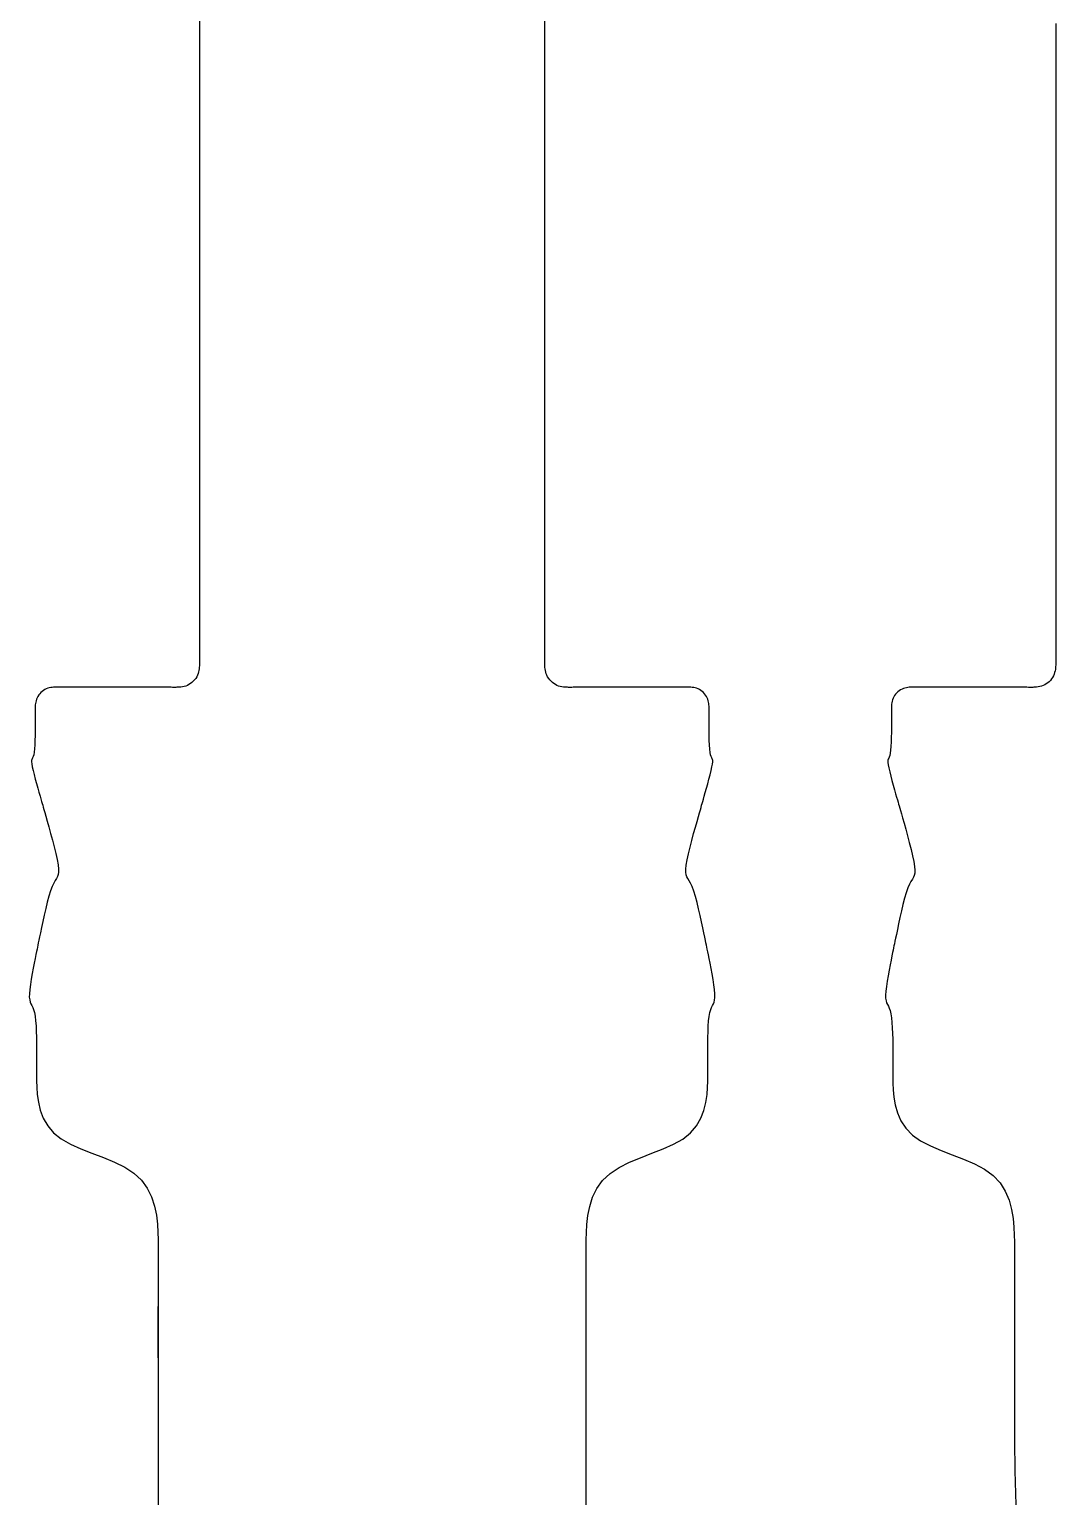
# Model space of a CAD drawing. Extents: x -56 to 56, y -65 to 65.
# Drawn here: x -30.48 to -15.26, y 21.66 to 43.42 of the extents above; entities that cross this region are included whole.
import ezdxf

# ---------------------------------------------------------------- set-up
doc = ezdxf.new("R2010")
doc.units = 0
doc.layers.add('LAYER 1', color=7, linetype='CONTINUOUS')

msp = doc.modelspace()

# ---------------------------------------------------------------- linework, layer by layer
at = {"layer": 'LAYER 1'}
for p, q in [((-27.962, 43.573), (-27.962, 43.373)), ((-22.838, 43.364), (-22.838, 43.567)), ((-27.962, 43.373), (-27.962, 43.077)), ((-22.838, 43.064), (-22.838, 43.364)), ((-15.262, 43.511), (-15.262, 43.278)), ((-15.262, 43.278), (-15.262, 42.943)), ((-27.962, 43.077), (-27.962, 42.666)), ((-22.838, 42.649), (-22.838, 43.064)), ((-15.262, 42.943), (-15.262, 42.485)), ((-27.962, 42.666), (-27.962, 42.121)), ((-22.838, 42.098), (-22.838, 42.649)), ((-15.262, 42.485), (-15.262, 41.888)), ((-27.962, 42.121), (-27.962, 41.434)), ((-22.838, 41.408), (-22.838, 42.098)), ((-15.262, 41.888), (-15.262, 41.157)), ((-27.962, 41.434), (-27.962, 40.637)), ((-22.838, 40.607), (-22.838, 41.408)), ((-15.262, 41.157), (-15.262, 40.329)), ((-27.962, 40.637), (-27.962, 39.767)), ((-22.838, 39.735), (-22.838, 40.607)), ((-15.262, 40.329), (-15.262, 39.442)), ((-27.962, 39.767), (-27.962, 38.861)), ((-22.838, 38.829), (-22.838, 39.735)), ((-15.262, 39.442), (-15.262, 38.533)), ((-27.962, 38.861), (-27.962, 37.958)), ((-22.838, 37.926), (-22.838, 38.829)), ((-15.262, 38.533), (-15.262, 37.64)), ((-27.962, 37.958), (-27.962, 37.094)), ((-22.838, 37.065), (-22.838, 37.926)), ((-15.262, 37.64), (-15.262, 36.8)), ((-27.962, 37.094), (-27.962, 36.309)), ((-22.838, 36.283), (-22.838, 37.065)), ((-15.262, 36.8), (-15.262, 36.052)), ((-27.962, 36.309), (-27.962, 35.64)), ((-22.838, 35.618), (-22.838, 36.283)), ((-15.262, 36.052), (-15.262, 35.433)), ((-27.962, 35.64), (-27.962, 35.113)), ((-22.838, 35.096), (-22.838, 35.618)), ((-15.262, 35.433), (-15.262, 34.956)), ((-27.962, 35.113), (-27.962, 34.717)), ((-22.838, 34.705), (-22.838, 35.096)), ((-15.262, 34.956), (-15.262, 34.603)), ((-27.962, 34.717), (-27.962, 34.434)), ((-22.838, 34.426), (-22.838, 34.705)), ((-27.962, 34.434), (-27.962, 34.245)), ((-22.838, 34.24), (-22.838, 34.426)), ((-15.262, 34.603), (-15.262, 34.356)), ((-27.962, 34.245), (-27.962, 34.131)), ((-22.838, 34.128), (-22.838, 34.24)), ((-15.262, 34.356), (-15.262, 34.196)), ((-15.262, 34.196), (-15.262, 34.105)), ((-27.964, 33.961), (-27.966, 33.939)), ((-27.963, 33.981), (-27.964, 33.961)), ((-27.962, 33.998), (-27.963, 33.981)), ((-27.962, 34.131), (-27.962, 34.073)), ((-27.962, 34.073), (-27.962, 34.052)), ((-27.962, 34.052), (-27.962, 34.049)), ((-27.962, 34.049), (-27.962, 34.049)), ((-27.962, 34.049), (-27.962, 34.048)), ((-27.962, 34.048), (-27.962, 34.047)), ((-27.962, 34.047), (-27.962, 34.044)), ((-27.962, 34.044), (-27.962, 34.04)), ((-27.962, 34.04), (-27.962, 34.034)), ((-27.962, 34.034), (-27.962, 34.025)), ((-27.962, 34.025), (-27.962, 34.013)), ((-27.962, 34.013), (-27.962, 33.998)), ((-22.838, 34.072), (-22.838, 34.128)), ((-22.838, 34.051), (-22.838, 34.072)), ((-22.838, 34.049), (-22.838, 34.051)), ((-22.838, 34.048), (-22.838, 34.049)), ((-22.838, 34.049), (-22.838, 34.049)), ((-22.838, 34.047), (-22.838, 34.048)), ((-22.838, 34.044), (-22.838, 34.047)), ((-22.838, 34.04), (-22.838, 34.044)), ((-22.838, 34.034), (-22.838, 34.04)), ((-22.838, 34.025), (-22.838, 34.034)), ((-22.838, 34.013), (-22.838, 34.025)), ((-22.838, 33.998), (-22.838, 34.013)), ((-22.838, 33.98), (-22.838, 33.998)), ((-22.837, 33.96), (-22.838, 33.98)), ((-22.834, 33.938), (-22.837, 33.96)), ((-15.263, 33.974), (-15.264, 33.953)), ((-15.262, 33.992), (-15.263, 33.974)), ((-15.262, 34.105), (-15.262, 34.062)), ((-15.262, 34.062), (-15.262, 34.05)), ((-15.262, 34.05), (-15.262, 34.049)), ((-15.262, 34.049), (-15.262, 34.049)), ((-15.262, 34.049), (-15.262, 34.048)), ((-15.262, 34.048), (-15.262, 34.046)), ((-15.262, 34.046), (-15.262, 34.043)), ((-15.262, 34.043), (-15.262, 34.038)), ((-15.262, 34.038), (-15.262, 34.031)), ((-15.262, 34.031), (-15.262, 34.021)), ((-15.262, 34.021), (-15.262, 34.008)), ((-15.262, 34.008), (-15.262, 33.992)), ((-28.053, 33.755), (-28.073, 33.737)), ((-28.034, 33.775), (-28.053, 33.755)), ((-28.017, 33.797), (-28.034, 33.775)), ((-28.003, 33.82), (-28.017, 33.797)), ((-27.991, 33.843), (-28.003, 33.82)), ((-27.982, 33.868), (-27.991, 33.843)), ((-27.974, 33.892), (-27.982, 33.868)), ((-27.969, 33.916), (-27.974, 33.892)), ((-27.966, 33.939), (-27.969, 33.916)), ((-22.831, 33.915), (-22.834, 33.938)), ((-22.826, 33.891), (-22.831, 33.915)), ((-22.819, 33.867), (-22.826, 33.891)), ((-22.809, 33.843), (-22.819, 33.867)), ((-22.797, 33.819), (-22.809, 33.843)), ((-22.782, 33.796), (-22.797, 33.819)), ((-22.766, 33.775), (-22.782, 33.796)), ((-22.747, 33.755), (-22.766, 33.775)), ((-22.727, 33.736), (-22.747, 33.755)), ((-15.36, 33.748), (-15.38, 33.73)), ((-15.34, 33.768), (-15.36, 33.748)), ((-15.323, 33.789), (-15.34, 33.768)), ((-15.308, 33.811), (-15.323, 33.789)), ((-15.295, 33.835), (-15.308, 33.811)), ((-15.285, 33.859), (-15.295, 33.835)), ((-15.277, 33.883), (-15.285, 33.859)), ((-15.271, 33.907), (-15.277, 33.883)), ((-15.267, 33.931), (-15.271, 33.907)), ((-15.264, 33.953), (-15.267, 33.931)), ((-30.359, 33.53), (-30.37, 33.509)), ((-30.346, 33.551), (-30.359, 33.53)), ((-30.331, 33.57), (-30.346, 33.551)), ((-30.314, 33.588), (-30.331, 33.57)), ((-30.295, 33.604), (-30.314, 33.588)), ((-30.276, 33.619), (-30.295, 33.604)), ((-30.255, 33.632), (-30.276, 33.619)), ((-30.234, 33.642), (-30.255, 33.632)), ((-30.212, 33.65), (-30.234, 33.642)), ((-30.19, 33.656), (-30.212, 33.65)), ((-30.168, 33.661), (-30.19, 33.656)), ((-30.148, 33.664), (-30.168, 33.661)), ((-30.128, 33.665), (-30.148, 33.664)), ((-30.111, 33.666), (-30.128, 33.665)), ((-30.095, 33.666), (-30.111, 33.666)), ((-30.082, 33.666), (-30.095, 33.666)), ((-30.072, 33.666), (-30.082, 33.666)), ((-30.065, 33.666), (-30.072, 33.666)), ((-30.059, 33.666), (-30.065, 33.666)), ((-30.056, 33.666), (-30.059, 33.666)), ((-30.053, 33.666), (-30.056, 33.666)), ((-30.052, 33.666), (-30.053, 33.666)), ((-30.052, 33.666), (-30.052, 33.666)), ((-30.052, 33.666), (-30.052, 33.666)), ((-30.051, 33.666), (-30.052, 33.666)), ((-30.047, 33.666), (-30.051, 33.666)), ((-30.035, 33.666), (-30.047, 33.666)), ((-30.014, 33.666), (-30.035, 33.666)), ((-29.978, 33.666), (-30.014, 33.666)), ((-29.926, 33.666), (-29.978, 33.666)), ((-29.853, 33.666), (-29.926, 33.666)), ((-29.757, 33.666), (-29.853, 33.666)), ((-29.636, 33.666), (-29.757, 33.666)), ((-29.496, 33.666), (-29.636, 33.666)), ((-29.344, 33.666), (-29.496, 33.666)), ((-29.185, 33.665), (-29.344, 33.666)), ((-29.027, 33.665), (-29.185, 33.665)), ((-28.876, 33.665), (-29.027, 33.665)), ((-28.739, 33.665), (-28.876, 33.665)), ((-28.623, 33.665), (-28.739, 33.665)), ((-28.531, 33.665), (-28.623, 33.665)), ((-28.462, 33.665), (-28.531, 33.665)), ((-28.413, 33.665), (-28.462, 33.665)), ((-28.38, 33.665), (-28.413, 33.665)), ((-28.361, 33.664), (-28.38, 33.665)), ((-28.351, 33.664), (-28.361, 33.664)), ((-28.347, 33.664), (-28.351, 33.664)), ((-28.347, 33.664), (-28.347, 33.664)), ((-28.346, 33.664), (-28.347, 33.664)), ((-28.347, 33.664), (-28.347, 33.664)), ((-28.345, 33.664), (-28.346, 33.664)), ((-28.342, 33.664), (-28.345, 33.664)), ((-28.338, 33.664), (-28.342, 33.664)), ((-28.331, 33.664), (-28.338, 33.664)), ((-28.323, 33.664), (-28.331, 33.664)), ((-28.311, 33.664), (-28.323, 33.664)), ((-28.296, 33.665), (-28.311, 33.664)), ((-28.278, 33.665), (-28.296, 33.665)), ((-28.258, 33.666), (-28.278, 33.665)), ((-28.236, 33.668), (-28.258, 33.666)), ((-28.213, 33.672), (-28.236, 33.668)), ((-28.189, 33.677), (-28.213, 33.672)), ((-28.165, 33.684), (-28.189, 33.677)), ((-28.141, 33.693), (-28.165, 33.684)), ((-28.117, 33.706), (-28.141, 33.693)), ((-28.094, 33.72), (-28.117, 33.706)), ((-28.073, 33.737), (-28.094, 33.72)), ((-22.705, 33.719), (-22.727, 33.736)), ((-22.683, 33.705), (-22.705, 33.719)), ((-22.659, 33.693), (-22.683, 33.705)), ((-22.635, 33.684), (-22.659, 33.693)), ((-22.61, 33.677), (-22.635, 33.684)), ((-22.586, 33.671), (-22.61, 33.677)), ((-22.563, 33.668), (-22.586, 33.671)), ((-22.542, 33.666), (-22.563, 33.668)), ((-22.522, 33.665), (-22.542, 33.666)), ((-22.504, 33.665), (-22.522, 33.665)), ((-22.489, 33.664), (-22.504, 33.665)), ((-22.477, 33.664), (-22.489, 33.664)), ((-22.469, 33.664), (-22.477, 33.664)), ((-22.462, 33.664), (-22.469, 33.664)), ((-22.458, 33.664), (-22.462, 33.664)), ((-22.456, 33.664), (-22.458, 33.664)), ((-22.454, 33.664), (-22.456, 33.664)), ((-22.453, 33.664), (-22.454, 33.664)), ((-22.454, 33.664), (-22.454, 33.664)), ((-22.454, 33.664), (-22.454, 33.664)), ((-22.449, 33.664), (-22.453, 33.664)), ((-22.439, 33.664), (-22.449, 33.664)), ((-22.419, 33.665), (-22.439, 33.664)), ((-22.386, 33.665), (-22.419, 33.665)), ((-22.336, 33.665), (-22.386, 33.665)), ((-22.267, 33.665), (-22.336, 33.665)), ((-22.174, 33.665), (-22.267, 33.665)), ((-22.057, 33.665), (-22.174, 33.665)), ((-21.919, 33.665), (-22.057, 33.665)), ((-21.768, 33.665), (-21.919, 33.665)), ((-21.61, 33.665), (-21.768, 33.665)), ((-21.451, 33.666), (-21.61, 33.665)), ((-21.299, 33.666), (-21.451, 33.666)), ((-21.159, 33.666), (-21.299, 33.666)), ((-21.039, 33.666), (-21.159, 33.666)), ((-20.944, 33.666), (-21.039, 33.666)), ((-20.872, 33.666), (-20.944, 33.666)), ((-20.821, 33.666), (-20.872, 33.666)), ((-20.786, 33.666), (-20.821, 33.666)), ((-20.765, 33.666), (-20.786, 33.666)), ((-20.753, 33.666), (-20.765, 33.666)), ((-20.749, 33.666), (-20.753, 33.666)), ((-20.748, 33.666), (-20.749, 33.666)), ((-20.747, 33.666), (-20.748, 33.666)), ((-20.748, 33.666), (-20.748, 33.666)), ((-20.748, 33.666), (-20.748, 33.666)), ((-20.745, 33.666), (-20.747, 33.666)), ((-20.741, 33.666), (-20.745, 33.666)), ((-20.736, 33.666), (-20.741, 33.666)), ((-20.728, 33.666), (-20.736, 33.666)), ((-20.718, 33.666), (-20.728, 33.666)), ((-20.705, 33.666), (-20.718, 33.666)), ((-20.689, 33.666), (-20.705, 33.666)), ((-20.671, 33.665), (-20.689, 33.666)), ((-20.652, 33.664), (-20.671, 33.665)), ((-20.631, 33.661), (-20.652, 33.664)), ((-20.61, 33.656), (-20.631, 33.661)), ((-20.588, 33.65), (-20.61, 33.656)), ((-20.566, 33.642), (-20.588, 33.65)), ((-20.545, 33.631), (-20.566, 33.642)), ((-20.524, 33.619), (-20.545, 33.631)), ((-20.505, 33.604), (-20.524, 33.619)), ((-20.486, 33.587), (-20.505, 33.604)), ((-20.469, 33.569), (-20.486, 33.587)), ((-20.454, 33.55), (-20.469, 33.569)), ((-20.441, 33.53), (-20.454, 33.55)), ((-20.43, 33.509), (-20.441, 33.53)), ((-17.663, 33.523), (-17.674, 33.502)), ((-17.651, 33.544), (-17.663, 33.523)), ((-17.636, 33.563), (-17.651, 33.544)), ((-17.62, 33.582), (-17.636, 33.563)), ((-17.602, 33.599), (-17.62, 33.582)), ((-17.583, 33.614), (-17.602, 33.599)), ((-17.563, 33.627), (-17.583, 33.614)), ((-17.541, 33.639), (-17.563, 33.627)), ((-17.52, 33.648), (-17.541, 33.639)), ((-17.498, 33.654), (-17.52, 33.648)), ((-17.476, 33.659), (-17.498, 33.654)), ((-17.455, 33.663), (-17.476, 33.659)), ((-17.435, 33.665), (-17.455, 33.663)), ((-17.417, 33.666), (-17.435, 33.665)), ((-17.401, 33.666), (-17.417, 33.666)), ((-17.387, 33.666), (-17.401, 33.666)), ((-17.375, 33.666), (-17.387, 33.666)), ((-17.367, 33.666), (-17.375, 33.666)), ((-17.361, 33.666), (-17.367, 33.666)), ((-17.357, 33.666), (-17.361, 33.666)), ((-17.354, 33.666), (-17.357, 33.666)), ((-17.353, 33.666), (-17.354, 33.666)), ((-17.352, 33.666), (-17.353, 33.666)), ((-17.352, 33.666), (-17.352, 33.666)), ((-17.352, 33.666), (-17.352, 33.666)), ((-17.349, 33.666), (-17.352, 33.666)), ((-17.34, 33.666), (-17.349, 33.666)), ((-17.323, 33.666), (-17.34, 33.666)), ((-17.293, 33.666), (-17.323, 33.666)), ((-17.247, 33.666), (-17.293, 33.666)), ((-17.182, 33.666), (-17.247, 33.666)), ((-17.095, 33.666), (-17.182, 33.666)), ((-16.983, 33.666), (-17.095, 33.666)), ((-16.849, 33.666), (-16.983, 33.666)), ((-16.7, 33.666), (-16.849, 33.666)), ((-16.543, 33.666), (-16.7, 33.666)), ((-16.384, 33.665), (-16.543, 33.666)), ((-16.229, 33.665), (-16.384, 33.665)), ((-16.087, 33.665), (-16.229, 33.665)), ((-15.962, 33.665), (-16.087, 33.665)), ((-15.861, 33.665), (-15.962, 33.665)), ((-15.785, 33.665), (-15.861, 33.665)), ((-15.729, 33.665), (-15.785, 33.665)), ((-15.691, 33.665), (-15.729, 33.665)), ((-15.667, 33.664), (-15.691, 33.665)), ((-15.653, 33.664), (-15.667, 33.664)), ((-15.648, 33.664), (-15.653, 33.664)), ((-15.647, 33.664), (-15.648, 33.664)), ((-15.647, 33.664), (-15.647, 33.664)), ((-15.646, 33.664), (-15.647, 33.664)), ((-15.645, 33.664), (-15.646, 33.664)), ((-15.643, 33.664), (-15.645, 33.664)), ((-15.64, 33.664), (-15.643, 33.664)), ((-15.634, 33.664), (-15.64, 33.664)), ((-15.626, 33.664), (-15.634, 33.664)), ((-15.615, 33.664), (-15.626, 33.664)), ((-15.602, 33.664), (-15.615, 33.664)), ((-15.585, 33.665), (-15.602, 33.664)), ((-15.566, 33.666), (-15.585, 33.665)), ((-15.544, 33.667), (-15.566, 33.666)), ((-15.522, 33.67), (-15.544, 33.667)), ((-15.498, 33.675), (-15.522, 33.67)), ((-15.474, 33.681), (-15.498, 33.675)), ((-15.449, 33.69), (-15.474, 33.681)), ((-15.425, 33.701), (-15.449, 33.69)), ((-15.402, 33.715), (-15.425, 33.701)), ((-15.38, 33.73), (-15.402, 33.715)), ((-30.397, 33.385), (-30.398, 33.369)), ((-30.398, 33.369), (-30.398, 33.355)), ((-30.398, 33.355), (-30.398, 33.344)), ((-30.398, 33.344), (-30.398, 33.334)), ((-30.398, 33.334), (-30.398, 33.324)), ((-30.398, 33.324), (-30.398, 33.311)), ((-30.398, 33.311), (-30.398, 33.295)), ((-30.396, 33.403), (-30.397, 33.385)), ((-30.394, 33.423), (-30.396, 33.403)), ((-30.391, 33.444), (-30.394, 33.423)), ((-30.386, 33.466), (-30.391, 33.444)), ((-30.379, 33.488), (-30.386, 33.466)), ((-30.37, 33.509), (-30.379, 33.488)), ((-20.421, 33.487), (-20.43, 33.509)), ((-20.414, 33.465), (-20.421, 33.487)), ((-20.409, 33.443), (-20.414, 33.465)), ((-20.406, 33.422), (-20.409, 33.443)), ((-20.404, 33.403), (-20.406, 33.422)), ((-20.403, 33.384), (-20.404, 33.403)), ((-20.403, 33.368), (-20.403, 33.384)), ((-20.403, 33.354), (-20.403, 33.368)), ((-20.403, 33.343), (-20.403, 33.354)), ((-20.403, 33.334), (-20.403, 33.343)), ((-20.403, 33.323), (-20.403, 33.334)), ((-20.403, 33.311), (-20.403, 33.323)), ((-20.403, 33.294), (-20.403, 33.311)), ((-17.697, 33.396), (-17.698, 33.379)), ((-17.698, 33.379), (-17.698, 33.363)), ((-17.698, 33.363), (-17.698, 33.35)), ((-17.698, 33.35), (-17.698, 33.34)), ((-17.698, 33.34), (-17.698, 33.33)), ((-17.698, 33.33), (-17.698, 33.32)), ((-17.698, 33.32), (-17.698, 33.306)), ((-17.698, 33.306), (-17.698, 33.287)), ((-17.695, 33.416), (-17.697, 33.396)), ((-17.692, 33.436), (-17.695, 33.416)), ((-17.688, 33.458), (-17.692, 33.436)), ((-17.682, 33.48), (-17.688, 33.458)), ((-17.674, 33.502), (-17.682, 33.48)), ((-30.398, 33.087), (-30.399, 33.02)), ((-30.398, 33.295), (-30.398, 33.272)), ((-30.398, 33.272), (-30.398, 33.241)), ((-30.398, 33.241), (-30.398, 33.201)), ((-30.398, 33.201), (-30.398, 33.149)), ((-30.398, 33.149), (-30.398, 33.087)), ((-20.403, 33.271), (-20.403, 33.294)), ((-20.403, 33.24), (-20.403, 33.271)), ((-20.403, 33.199), (-20.403, 33.24)), ((-20.402, 33.147), (-20.403, 33.199)), ((-20.402, 33.085), (-20.402, 33.147)), ((-20.402, 33.017), (-20.402, 33.085)), ((-17.698, 33.287), (-17.698, 33.262)), ((-17.698, 33.262), (-17.698, 33.228)), ((-17.698, 33.228), (-17.698, 33.183)), ((-17.698, 33.183), (-17.698, 33.128)), ((-17.698, 33.128), (-17.698, 33.063)), ((-30.402, 32.878), (-30.404, 32.811)), ((-30.4, 32.949), (-30.402, 32.878)), ((-30.399, 33.02), (-30.4, 32.949)), ((-20.401, 32.946), (-20.402, 33.017)), ((-20.399, 32.876), (-20.401, 32.946)), ((-20.396, 32.809), (-20.399, 32.876)), ((-17.7, 32.923), (-17.702, 32.854)), ((-17.699, 32.994), (-17.7, 32.923)), ((-17.698, 33.063), (-17.699, 32.994)), ((-30.42, 32.663), (-30.428, 32.637)), ((-30.414, 32.701), (-30.42, 32.663)), ((-30.408, 32.751), (-30.414, 32.701)), ((-30.404, 32.811), (-30.408, 32.751)), ((-20.392, 32.749), (-20.396, 32.809)), ((-20.387, 32.699), (-20.392, 32.749)), ((-20.38, 32.662), (-20.387, 32.699)), ((-20.372, 32.637), (-20.38, 32.662)), ((-17.723, 32.653), (-17.731, 32.63)), ((-17.716, 32.686), (-17.723, 32.653)), ((-17.71, 32.732), (-17.716, 32.686)), ((-17.706, 32.789), (-17.71, 32.732)), ((-17.702, 32.854), (-17.706, 32.789)), ((-30.452, 32.578), (-30.453, 32.558)), ((-30.453, 32.558), (-30.449, 32.528)), ((-30.449, 32.593), (-30.452, 32.578)), ((-30.443, 32.606), (-30.449, 32.593)), ((-30.449, 32.528), (-30.441, 32.486)), ((-30.436, 32.619), (-30.443, 32.606)), ((-30.441, 32.486), (-30.429, 32.432)), ((-30.428, 32.637), (-30.436, 32.619)), ((-30.429, 32.432), (-30.414, 32.371)), ((-20.364, 32.619), (-20.372, 32.637)), ((-20.372, 32.43), (-20.36, 32.484)), ((-20.357, 32.605), (-20.364, 32.619)), ((-20.36, 32.484), (-20.351, 32.527)), ((-20.351, 32.593), (-20.357, 32.605)), ((-20.348, 32.578), (-20.351, 32.593)), ((-20.351, 32.527), (-20.348, 32.557)), ((-20.348, 32.557), (-20.348, 32.578)), ((-17.75, 32.588), (-17.753, 32.572)), ((-17.753, 32.572), (-17.752, 32.548)), ((-17.752, 32.548), (-17.747, 32.514)), ((-17.745, 32.601), (-17.75, 32.588)), ((-17.747, 32.514), (-17.737, 32.468)), ((-17.739, 32.614), (-17.745, 32.601)), ((-17.731, 32.63), (-17.739, 32.614)), ((-17.737, 32.468), (-17.724, 32.411)), ((-30.414, 32.371), (-30.396, 32.304)), ((-30.396, 32.304), (-30.378, 32.236)), ((-30.378, 32.236), (-30.359, 32.169)), ((-20.442, 32.167), (-20.423, 32.234)), ((-20.423, 32.234), (-20.405, 32.302)), ((-20.405, 32.302), (-20.387, 32.368)), ((-20.387, 32.368), (-20.372, 32.43)), ((-17.724, 32.411), (-17.707, 32.347)), ((-17.707, 32.347), (-17.69, 32.28)), ((-17.69, 32.28), (-17.671, 32.212)), ((-30.359, 32.169), (-30.342, 32.107)), ((-30.342, 32.107), (-30.326, 32.052)), ((-30.326, 32.052), (-30.313, 32.008)), ((-30.313, 32.008), (-30.303, 31.973)), ((-20.497, 31.972), (-20.487, 32.007)), ((-20.487, 32.007), (-20.475, 32.051)), ((-20.475, 32.051), (-20.459, 32.105)), ((-20.459, 32.105), (-20.442, 32.167)), ((-17.671, 32.212), (-17.653, 32.146)), ((-17.653, 32.146), (-17.636, 32.086)), ((-17.636, 32.086), (-17.621, 32.035)), ((-17.621, 32.035), (-17.61, 31.994)), ((-30.303, 31.973), (-30.295, 31.943)), ((-30.295, 31.943), (-30.287, 31.915)), ((-30.287, 31.915), (-30.279, 31.885)), ((-30.279, 31.885), (-30.269, 31.851)), ((-30.269, 31.851), (-30.256, 31.807)), ((-30.256, 31.807), (-30.24, 31.751)), ((-20.561, 31.748), (-20.545, 31.805)), ((-20.545, 31.805), (-20.532, 31.849)), ((-20.532, 31.849), (-20.522, 31.884)), ((-20.522, 31.884), (-20.514, 31.914)), ((-20.514, 31.914), (-20.506, 31.942)), ((-20.506, 31.942), (-20.497, 31.972)), ((-17.61, 31.994), (-17.6, 31.962)), ((-17.6, 31.962), (-17.592, 31.933)), ((-17.592, 31.933), (-17.584, 31.905)), ((-17.584, 31.905), (-17.575, 31.874)), ((-17.575, 31.874), (-17.564, 31.836)), ((-17.564, 31.836), (-17.551, 31.788)), ((-17.551, 31.788), (-17.533, 31.727)), ((-30.24, 31.751), (-30.22, 31.679)), ((-30.22, 31.679), (-30.196, 31.593)), ((-30.196, 31.593), (-30.169, 31.498)), ((-20.632, 31.495), (-20.606, 31.59)), ((-20.606, 31.59), (-20.581, 31.676)), ((-20.581, 31.676), (-20.561, 31.748)), ((-17.533, 31.727), (-17.511, 31.649)), ((-17.511, 31.649), (-17.486, 31.56)), ((-30.169, 31.498), (-30.142, 31.398)), ((-30.142, 31.398), (-30.116, 31.296)), ((-20.685, 31.293), (-20.659, 31.394)), ((-20.659, 31.394), (-20.632, 31.495)), ((-17.486, 31.56), (-17.46, 31.462)), ((-17.46, 31.462), (-17.433, 31.361)), ((-17.433, 31.361), (-17.407, 31.26)), ((-30.116, 31.296), (-30.092, 31.199)), ((-30.092, 31.199), (-30.072, 31.109)), ((-20.729, 31.106), (-20.709, 31.195)), ((-20.709, 31.195), (-20.685, 31.293)), ((-17.407, 31.26), (-17.385, 31.165)), ((-17.385, 31.165), (-17.367, 31.079)), ((-30.072, 31.109), (-30.058, 31.031)), ((-30.058, 31.031), (-30.051, 30.969)), ((-30.05, 30.923), (-30.056, 30.886)), ((-30.051, 30.969), (-30.05, 30.923)), ((-20.75, 30.967), (-20.743, 31.028)), ((-20.75, 30.921), (-20.75, 30.967)), ((-20.744, 30.885), (-20.75, 30.921)), ((-20.743, 31.028), (-20.729, 31.106)), ((-17.367, 31.079), (-17.355, 31.007)), ((-17.352, 30.909), (-17.359, 30.875)), ((-17.355, 31.007), (-17.35, 30.951)), ((-17.35, 30.951), (-17.352, 30.909)), ((-30.145, 30.71), (-30.169, 30.645)), ((-30.122, 30.759), (-30.145, 30.71)), ((-30.1, 30.797), (-30.122, 30.759)), ((-30.082, 30.828), (-30.1, 30.797)), ((-30.067, 30.856), (-30.082, 30.828)), ((-30.056, 30.886), (-30.067, 30.856)), ((-20.733, 30.855), (-20.744, 30.885)), ((-20.718, 30.827), (-20.733, 30.855)), ((-20.699, 30.796), (-20.718, 30.827)), ((-20.678, 30.758), (-20.699, 30.796)), ((-20.655, 30.708), (-20.678, 30.758)), ((-20.63, 30.643), (-20.655, 30.708)), ((-17.43, 30.743), (-17.454, 30.689)), ((-17.408, 30.785), (-17.43, 30.743)), ((-17.388, 30.817), (-17.408, 30.785)), ((-17.372, 30.846), (-17.388, 30.817)), ((-17.359, 30.875), (-17.372, 30.846)), ((-30.218, 30.477), (-30.242, 30.382)), ((-30.194, 30.566), (-30.218, 30.477)), ((-30.169, 30.645), (-30.194, 30.566)), ((-20.606, 30.563), (-20.63, 30.643)), ((-20.581, 30.474), (-20.606, 30.563)), ((-20.558, 30.379), (-20.581, 30.474)), ((-17.503, 30.535), (-17.527, 30.443)), ((-17.478, 30.618), (-17.503, 30.535)), ((-17.454, 30.689), (-17.478, 30.618)), ((-30.264, 30.285), (-30.285, 30.191)), ((-30.242, 30.382), (-30.264, 30.285)), ((-20.535, 30.282), (-20.558, 30.379)), ((-20.514, 30.187), (-20.535, 30.282)), ((-17.55, 30.347), (-17.572, 30.251)), ((-17.527, 30.443), (-17.55, 30.347)), ((-30.304, 30.102), (-30.32, 30.025)), ((-30.285, 30.191), (-30.304, 30.102)), ((-20.496, 30.099), (-20.514, 30.187)), ((-20.48, 30.022), (-20.496, 30.099)), ((-17.61, 30.073), (-17.625, 30)), ((-17.593, 30.158), (-17.61, 30.073)), ((-17.572, 30.251), (-17.593, 30.158)), ((-30.358, 29.841), (-30.364, 29.811)), ((-30.352, 29.874), (-30.358, 29.841)), ((-30.343, 29.913), (-30.352, 29.874)), ((-30.333, 29.962), (-30.343, 29.913)), ((-30.32, 30.025), (-30.333, 29.962)), ((-20.467, 29.96), (-20.48, 30.022)), ((-20.457, 29.911), (-20.467, 29.96)), ((-20.449, 29.872), (-20.457, 29.911)), ((-20.442, 29.84), (-20.449, 29.872)), ((-20.436, 29.81), (-20.442, 29.84)), ((-17.661, 29.83), (-17.667, 29.8)), ((-17.654, 29.861), (-17.661, 29.83)), ((-17.647, 29.898), (-17.654, 29.861)), ((-17.637, 29.943), (-17.647, 29.898)), ((-17.625, 30), (-17.637, 29.943)), ((-30.399, 29.642), (-30.413, 29.574)), ((-30.388, 29.699), (-30.399, 29.642)), ((-30.378, 29.744), (-30.388, 29.699)), ((-30.371, 29.78), (-30.378, 29.744)), ((-30.364, 29.811), (-30.371, 29.78)), ((-20.429, 29.778), (-20.436, 29.81)), ((-20.422, 29.742), (-20.429, 29.778)), ((-20.413, 29.697), (-20.422, 29.742)), ((-20.401, 29.64), (-20.413, 29.697)), ((-20.387, 29.571), (-20.401, 29.64)), ((-17.704, 29.619), (-17.718, 29.547)), ((-17.691, 29.68), (-17.704, 29.619)), ((-17.681, 29.729), (-17.691, 29.68)), ((-17.673, 29.767), (-17.681, 29.729)), ((-17.667, 29.8), (-17.673, 29.767)), ((-30.443, 29.417), (-30.457, 29.335)), ((-30.428, 29.498), (-30.443, 29.417)), ((-30.413, 29.574), (-30.428, 29.498)), ((-20.372, 29.495), (-20.387, 29.571)), ((-20.357, 29.414), (-20.372, 29.495)), ((-20.343, 29.332), (-20.357, 29.414)), ((-17.748, 29.387), (-17.762, 29.306)), ((-17.734, 29.469), (-17.748, 29.387)), ((-17.718, 29.547), (-17.734, 29.469)), ((-30.479, 29.182), (-30.484, 29.118)), ((-30.47, 29.256), (-30.479, 29.182)), ((-30.457, 29.335), (-30.47, 29.256)), ((-20.33, 29.253), (-20.343, 29.332)), ((-20.321, 29.18), (-20.33, 29.253)), ((-20.316, 29.116), (-20.321, 29.18)), ((-17.773, 29.228), (-17.781, 29.158)), ((-17.762, 29.306), (-17.773, 29.228)), ((-30.484, 29.118), (-30.485, 29.067)), ((-30.485, 29.067), (-30.48, 29.027)), ((-30.48, 29.027), (-30.472, 28.996)), ((-30.472, 28.996), (-30.461, 28.97)), ((-30.461, 28.97), (-30.449, 28.945)), ((-20.352, 28.944), (-20.339, 28.969)), ((-20.339, 28.969), (-20.328, 28.995)), ((-20.328, 28.995), (-20.32, 29.026)), ((-20.32, 29.026), (-20.316, 29.065)), ((-20.316, 29.065), (-20.316, 29.116)), ((-17.781, 29.158), (-17.785, 29.098)), ((-17.785, 29.098), (-17.784, 29.051)), ((-17.784, 29.051), (-17.778, 29.015)), ((-17.778, 29.015), (-17.769, 28.986)), ((-17.769, 28.986), (-17.757, 28.961)), ((-17.757, 28.961), (-17.744, 28.935)), ((-30.449, 28.945), (-30.435, 28.917)), ((-30.435, 28.917), (-30.422, 28.884)), ((-30.422, 28.884), (-30.41, 28.841)), ((-30.41, 28.841), (-30.4, 28.786)), ((-30.4, 28.786), (-30.392, 28.718)), ((-20.409, 28.715), (-20.401, 28.783)), ((-20.401, 28.783), (-20.391, 28.839)), ((-20.391, 28.839), (-20.379, 28.883)), ((-20.379, 28.883), (-20.366, 28.916)), ((-20.366, 28.916), (-20.352, 28.944)), ((-17.744, 28.935), (-17.73, 28.906)), ((-17.73, 28.906), (-17.717, 28.87)), ((-17.717, 28.87), (-17.706, 28.823)), ((-17.706, 28.823), (-17.696, 28.762)), ((-17.696, 28.762), (-17.69, 28.691)), ((-30.392, 28.718), (-30.386, 28.641)), ((-30.386, 28.641), (-30.382, 28.559)), ((-30.382, 28.559), (-30.38, 28.476)), ((-20.421, 28.473), (-20.418, 28.556)), ((-20.418, 28.556), (-20.414, 28.638)), ((-20.414, 28.638), (-20.409, 28.715)), ((-17.69, 28.691), (-17.685, 28.612)), ((-17.685, 28.612), (-17.681, 28.529)), ((-17.681, 28.529), (-17.679, 28.446)), ((-30.38, 28.476), (-30.378, 28.394)), ((-30.378, 28.394), (-30.378, 28.317)), ((-30.378, 28.317), (-30.378, 28.25)), ((-20.423, 28.315), (-20.422, 28.391)), ((-20.423, 28.248), (-20.423, 28.315)), ((-20.422, 28.391), (-20.421, 28.473)), ((-17.679, 28.446), (-17.678, 28.365)), ((-17.678, 28.365), (-17.678, 28.292)), ((-30.378, 28.25), (-30.378, 28.195)), ((-30.378, 28.195), (-30.378, 28.151)), ((-30.378, 28.151), (-30.378, 28.115)), ((-30.378, 28.115), (-30.378, 28.082)), ((-30.378, 28.082), (-30.378, 28.049)), ((-20.423, 28.193), (-20.423, 28.248)), ((-20.423, 28.15), (-20.423, 28.193)), ((-20.423, 28.114), (-20.423, 28.15)), ((-20.423, 28.081), (-20.423, 28.114)), ((-20.423, 28.048), (-20.423, 28.081)), ((-17.678, 28.292), (-17.678, 28.229)), ((-17.678, 28.229), (-17.678, 28.178)), ((-17.678, 28.178), (-17.678, 28.138)), ((-17.678, 28.138), (-17.678, 28.103)), ((-17.678, 28.103), (-17.678, 28.071)), ((-30.378, 28.049), (-30.378, 28.011)), ((-30.378, 28.011), (-30.378, 27.963)), ((-30.378, 27.963), (-30.378, 27.903)), ((-30.378, 27.903), (-30.378, 27.826)), ((-20.423, 28.009), (-20.423, 28.048)), ((-20.423, 27.961), (-20.423, 28.009)), ((-20.423, 27.901), (-20.423, 27.961)), ((-20.423, 27.823), (-20.423, 27.901)), ((-17.678, 28.071), (-17.678, 28.036)), ((-17.678, 28.036), (-17.678, 27.995)), ((-17.678, 27.995), (-17.678, 27.943)), ((-17.678, 27.943), (-17.678, 27.877)), ((-17.678, 27.877), (-17.677, 27.793)), ((-30.378, 27.826), (-30.375, 27.732)), ((-30.375, 27.732), (-30.368, 27.626)), ((-20.433, 27.622), (-20.425, 27.728)), ((-20.425, 27.728), (-20.423, 27.823)), ((-17.677, 27.793), (-17.674, 27.695)), ((-17.674, 27.695), (-17.663, 27.585)), ((-30.368, 27.626), (-30.351, 27.511)), ((-30.351, 27.511), (-30.323, 27.393)), ((-20.479, 27.389), (-20.45, 27.507)), ((-20.45, 27.507), (-20.433, 27.622)), ((-17.663, 27.585), (-17.643, 27.469)), ((-17.643, 27.469), (-17.608, 27.35)), ((-30.323, 27.393), (-30.278, 27.275)), ((-30.278, 27.275), (-30.213, 27.162)), ((-20.59, 27.158), (-20.525, 27.271)), ((-20.525, 27.271), (-20.479, 27.389)), ((-17.608, 27.35), (-17.557, 27.234)), ((-17.557, 27.234), (-17.485, 27.123)), ((-30.213, 27.162), (-30.126, 27.058)), ((-30.126, 27.058), (-30.013, 26.967)), ((-20.792, 26.964), (-20.678, 27.054)), ((-20.678, 27.054), (-20.59, 27.158)), ((-17.485, 27.123), (-17.388, 27.023)), ((-17.388, 27.023), (-17.266, 26.937)), ((-30.013, 26.967), (-29.875, 26.888)), ((-29.875, 26.888), (-29.721, 26.819)), ((-29.721, 26.819), (-29.556, 26.754)), ((-21.251, 26.752), (-21.086, 26.816)), ((-21.086, 26.816), (-20.93, 26.886)), ((-20.93, 26.886), (-20.792, 26.964)), ((-17.266, 26.937), (-17.121, 26.862)), ((-17.121, 26.862), (-16.962, 26.795)), ((-16.962, 26.795), (-16.795, 26.731)), ((-29.556, 26.754), (-29.387, 26.689)), ((-29.387, 26.689), (-29.223, 26.621)), ((-29.223, 26.621), (-29.069, 26.545)), ((-21.737, 26.542), (-21.583, 26.619)), ((-21.583, 26.619), (-21.419, 26.687)), ((-21.419, 26.687), (-21.251, 26.752)), ((-16.795, 26.731), (-16.627, 26.665)), ((-16.627, 26.665), (-16.466, 26.595)), ((-16.466, 26.595), (-16.317, 26.515)), ((-29.069, 26.545), (-28.933, 26.457)), ((-28.933, 26.457), (-28.821, 26.353)), ((-28.821, 26.353), (-28.735, 26.234)), ((-22.068, 26.229), (-21.983, 26.349)), ((-21.983, 26.349), (-21.872, 26.454)), ((-21.872, 26.454), (-21.737, 26.542)), ((-16.317, 26.515), (-16.189, 26.422)), ((-16.189, 26.422), (-16.087, 26.312)), ((-28.735, 26.234), (-28.672, 26.104)), ((-22.13, 26.099), (-22.068, 26.229)), ((-16.087, 26.312), (-16.01, 26.188)), ((-16.01, 26.188), (-15.954, 26.055)), ((-28.672, 26.104), (-28.628, 25.968)), ((-28.628, 25.968), (-28.6, 25.833)), ((-22.201, 25.828), (-22.173, 25.964)), ((-22.173, 25.964), (-22.13, 26.099)), ((-15.954, 26.055), (-15.916, 25.919)), ((-15.916, 25.919), (-15.893, 25.784)), ((-28.6, 25.833), (-28.584, 25.701)), ((-28.584, 25.701), (-28.577, 25.579)), ((-22.223, 25.575), (-22.216, 25.697)), ((-22.216, 25.697), (-22.201, 25.828)), ((-15.893, 25.784), (-15.881, 25.656)), ((-28.577, 25.579), (-28.575, 25.472)), ((-28.575, 25.472), (-28.575, 25.384)), ((-22.225, 25.468), (-22.223, 25.575)), ((-22.225, 25.381), (-22.225, 25.468)), ((-15.881, 25.656), (-15.876, 25.538)), ((-15.876, 25.538), (-15.875, 25.437)), ((-28.575, 25.384), (-28.575, 25.316)), ((-28.575, 25.316), (-28.575, 25.266)), ((-28.575, 25.266), (-28.575, 25.231)), ((-22.225, 25.314), (-22.225, 25.381)), ((-22.225, 25.265), (-22.225, 25.314)), ((-22.225, 25.23), (-22.225, 25.265)), ((-15.875, 25.437), (-15.875, 25.357)), ((-15.875, 25.357), (-15.875, 25.296)), ((-15.875, 25.296), (-15.875, 25.252)), ((-15.875, 25.252), (-15.875, 25.222)), ((-28.575, 25.231), (-28.575, 25.209)), ((-28.575, 25.209), (-28.575, 25.197)), ((-28.575, 25.197), (-28.575, 25.191)), ((-28.575, 25.191), (-28.575, 25.189)), ((-28.575, 25.189), (-28.575, 25.189)), ((-28.575, 25.189), (-28.575, 25.188)), ((-28.575, 25.188), (-28.575, 25.182)), ((-28.575, 25.182), (-28.575, 25.169)), ((-28.575, 25.169), (-28.575, 25.146)), ((-28.575, 25.146), (-28.575, 25.111)), ((-28.575, 25.111), (-28.575, 25.06)), ((-28.575, 25.06), (-28.575, 24.99)), ((-22.225, 25.209), (-22.225, 25.23)), ((-22.225, 25.196), (-22.225, 25.209)), ((-22.225, 25.191), (-22.225, 25.196)), ((-22.225, 25.189), (-22.225, 25.191)), ((-22.225, 25.188), (-22.225, 25.189)), ((-22.225, 25.189), (-22.225, 25.189)), ((-22.225, 25.182), (-22.225, 25.188)), ((-22.225, 25.169), (-22.225, 25.182)), ((-22.225, 25.145), (-22.225, 25.169)), ((-22.225, 25.109), (-22.225, 25.145)), ((-22.225, 25.058), (-22.225, 25.109)), ((-22.225, 24.987), (-22.225, 25.058)), ((-15.875, 25.222), (-15.875, 25.204)), ((-15.875, 25.204), (-15.875, 25.194)), ((-15.875, 25.194), (-15.875, 25.19)), ((-15.875, 25.19), (-15.875, 25.189)), ((-15.875, 25.189), (-15.875, 25.189)), ((-15.875, 25.189), (-15.875, 25.186)), ((-15.875, 25.186), (-15.875, 25.178)), ((-15.875, 25.178), (-15.875, 25.162)), ((-15.875, 25.162), (-15.875, 25.135)), ((-15.875, 25.135), (-15.875, 25.094)), ((-15.875, 25.094), (-15.875, 25.037)), ((-15.875, 25.037), (-15.875, 24.96)), ((-28.575, 24.99), (-28.575, 24.899)), ((-28.575, 24.899), (-28.575, 24.788)), ((-22.225, 24.895), (-22.225, 24.987)), ((-22.225, 24.784), (-22.225, 24.895)), ((-15.875, 24.96), (-15.875, 24.861)), ((-15.875, 24.861), (-15.875, 24.744)), ((-28.575, 24.788), (-28.575, 24.663)), ((-28.575, 24.663), (-28.575, 24.528)), ((-22.225, 24.658), (-22.225, 24.784)), ((-22.225, 24.524), (-22.225, 24.658)), ((-15.875, 24.744), (-15.875, 24.615)), ((-15.875, 24.615), (-15.875, 24.479)), ((-28.575, 24.528), (-28.575, 24.391)), ((-28.575, 24.478), (-28.575, 24.479)), ((-28.575, 24.479), (-28.575, 24.479)), ((-28.575, 24.479), (-28.575, 24.469)), ((-28.575, 24.475), (-28.575, 24.478)), ((-28.575, 24.468), (-28.575, 24.475)), ((-28.575, 24.469), (-28.575, 24.422)), ((-28.575, 24.455), (-28.575, 24.468)), ((-28.575, 24.435), (-28.575, 24.455)), ((-28.575, 24.407), (-28.575, 24.435)), ((-28.575, 24.422), (-28.575, 24.312)), ((-28.575, 24.369), (-28.575, 24.407)), ((-28.575, 24.391), (-28.575, 24.256)), ((-22.225, 24.386), (-22.225, 24.524)), ((-22.225, 24.251), (-22.225, 24.386)), ((-15.875, 24.479), (-15.875, 24.342)), ((-28.575, 24.32), (-28.575, 24.369)), ((-28.575, 24.261), (-28.575, 24.32)), ((-28.575, 24.312), (-28.575, 24.112)), ((-28.575, 24.195), (-28.575, 24.261)), ((-28.575, 24.256), (-28.575, 24.13)), ((-28.575, 24.125), (-28.575, 24.195)), ((-22.225, 24.125), (-22.225, 24.251)), ((-15.875, 24.342), (-15.875, 24.209)), ((-15.875, 24.209), (-15.875, 24.087)), ((-28.575, 24.13), (-28.575, 24.017)), ((-28.575, 24.054), (-28.575, 24.125)), ((-28.575, 24.112), (-28.575, 23.795)), ((-28.575, 23.985), (-28.575, 24.054)), ((-28.575, 24.017), (-28.575, 23.924)), ((-28.575, 23.921), (-28.575, 23.985)), ((-22.225, 24.013), (-22.225, 24.125)), ((-22.225, 23.921), (-22.225, 24.013)), ((-15.875, 24.087), (-15.875, 23.981)), ((-15.875, 23.981), (-15.875, 23.896)), ((-28.575, 23.924), (-28.575, 23.853)), ((-28.575, 23.864), (-28.575, 23.921)), ((-28.575, 23.818), (-28.575, 23.864)), ((-28.575, 23.853), (-28.575, 23.8)), ((-28.575, 23.782), (-28.575, 23.818)), ((-28.575, 23.8), (-28.575, 23.763)), ((-28.575, 23.795), (-28.575, 23.335)), ((-28.575, 23.756), (-28.575, 23.782)), ((-28.575, 23.763), (-28.575, 23.739)), ((-28.575, 23.739), (-28.575, 23.756)), ((-28.575, 23.739), (-28.575, 23.726)), ((-28.575, 23.727), (-28.575, 23.739)), ((-28.575, 23.721), (-28.575, 23.727)), ((-28.575, 23.726), (-28.575, 23.719)), ((-22.225, 23.85), (-22.225, 23.921)), ((-22.225, 23.798), (-22.225, 23.85)), ((-22.225, 23.762), (-22.225, 23.798)), ((-22.225, 23.739), (-22.225, 23.762)), ((-22.225, 23.725), (-22.225, 23.739)), ((-22.225, 23.719), (-22.225, 23.725)), ((-15.875, 23.896), (-15.875, 23.832)), ((-15.875, 23.832), (-15.875, 23.785)), ((-15.875, 23.785), (-15.875, 23.753)), ((-15.875, 23.753), (-15.875, 23.733)), ((-15.875, 23.733), (-15.875, 23.723)), ((-28.575, 23.718), (-28.575, 23.721)), ((-28.575, 23.719), (-28.575, 23.718)), ((-28.575, 23.718), (-28.575, 23.717)), ((-28.575, 23.717), (-28.575, 23.717)), ((-28.575, 23.717), (-28.575, 23.717)), ((-28.575, 23.717), (-28.575, 23.717)), ((-28.575, 23.717), (-28.575, 23.717)), ((-28.575, 23.717), (-28.575, 23.717)), ((-28.575, 23.717), (-28.575, 23.717)), ((-28.575, 23.717), (-28.575, 23.717)), ((-28.575, 23.717), (-28.575, 23.718)), ((-28.575, 23.718), (-28.575, 23.718)), ((-22.225, 23.718), (-22.225, 23.719)), ((-22.225, 23.717), (-22.225, 23.718)), ((-22.225, 23.708), (-22.225, 23.717)), ((-22.225, 23.671), (-22.225, 23.708)), ((-22.225, 23.587), (-22.225, 23.671)), ((-22.225, 23.438), (-22.225, 23.587)), ((-15.875, 23.723), (-15.875, 23.718)), ((-15.875, 23.718), (-15.875, 23.717)), ((-15.875, 23.717), (-15.875, 23.717)), ((-15.875, 23.717), (-15.875, 23.707)), ((-15.875, 23.707), (-15.875, 23.678)), ((-15.875, 23.678), (-15.875, 23.619)), ((-15.875, 23.619), (-15.875, 23.518)), ((-15.875, 23.518), (-15.875, 23.365)), ((-28.575, 23.335), (-28.575, 22.705)), ((-22.225, 23.205), (-22.225, 23.438)), ((-15.875, 23.365), (-15.875, 23.149)), ((-22.225, 22.869), (-22.225, 23.205)), ((-15.875, 23.149), (-15.875, 22.859)), ((-22.225, 22.412), (-22.225, 22.869)), ((-15.875, 22.859), (-15.875, 22.486)), ((-28.575, 22.705), (-28.575, 21.878)), ((-15.875, 22.486), (-15.869, 22.04)), ((-22.225, 21.814), (-22.225, 22.412)), ((-15.869, 22.04), (-15.853, 21.538)), ((-28.575, 21.878), (-28.569, 20.855)), ((-22.22, 21.08), (-22.225, 21.814))]:
    msp.add_line(p, q, dxfattribs=at)

doc.saveas('drawing.dxf')
